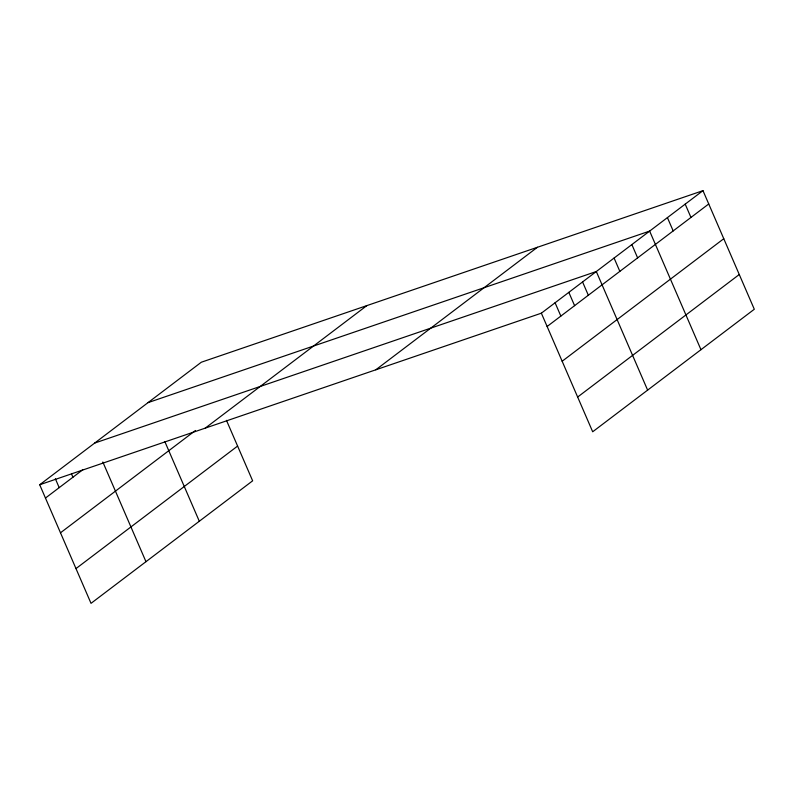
<?xml version="1.0" encoding="UTF-8"?>
<svg xmlns="http://www.w3.org/2000/svg" width="794" height="794" viewBox="0 0 794 794"><rect width="100%" height="100%" fill="white"/><g stroke="black" fill="none" stroke-linecap="round" stroke-linejoin="round"><path stroke-width="1.19" d="M226.469 420.344L252.641 480.817L91.022 603.341L39.7 484.747L201.319 362.223L702.978 190.659L754.3 309.253L592.681 431.777L541.359 313.183L702.978 190.659M45.456 498.056L82.745 469.78M60.493 532.794L195.453 430.487M205.249 428.125L366.868 305.601M75.986 568.593L237.605 446.069M375.81 369.806L537.429 247.271M547.116 326.493L708.744 203.969M562.152 361.24L723.771 238.716M577.645 397.04L739.264 274.516M147.982 402.647L649.641 231.094L700.963 349.688M94.655 443.082L596.314 271.528L647.626 390.122M39.7 484.747L541.359 313.183M685.202 204.137L690.959 217.447M667.426 217.616L673.183 230.925M631.865 244.572L637.622 257.881M614.09 258.05L619.846 271.359M582.568 281.939L588.334 295.249M568.832 292.361L574.598 305.67M555.095 302.772L560.852 316.081M164.904 441.742L199.304 521.241M102.833 461.999L145.967 561.676M71.5 473.899L72.939 477.224M55.362 478.762L59.193 487.635"/></g></svg>
